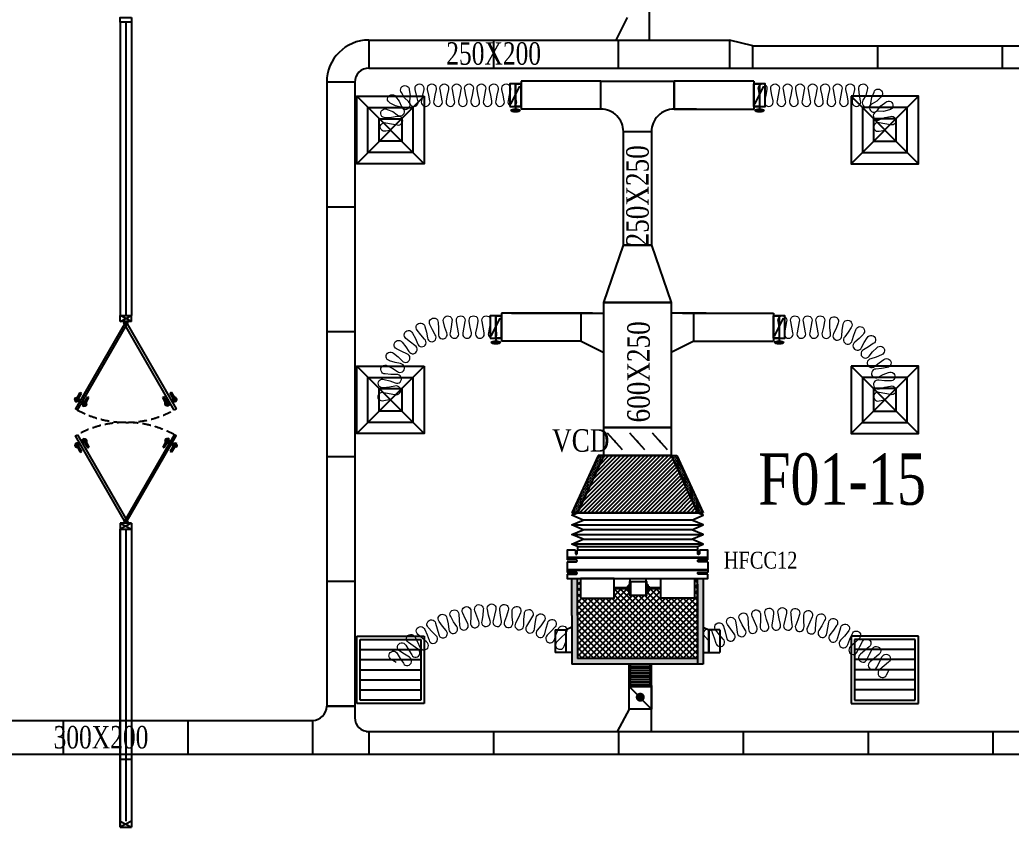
# Model space of a CAD drawing. Header units: metres. Extents: x 352651 to 1421851, y -87441 to -24441.
# Drawn here: x 381839 to 390656, y -48460 to -41280 of the extents above; entities that cross this region are included whole.
import ezdxf
from ezdxf.enums import TextEntityAlignment as Align

# ---------------------------------------------------------------- set-up
doc = ezdxf.new("R2010")
doc.units = ezdxf.units.M
doc.header["$LTSCALE"] = 300
doc.header["$MEASUREMENT"] = 0
doc.linetypes.add('DASHED2', pattern=[0.375, 0.25, -0.125])
for name, color, linetype in [('bat noi mem', 4, 'CONTINUOUS'), ('CUA', 8, 'CONTINUOUS'), ('CUAGIO', 2, 'CONTINUOUS'), ('KHUAT', 8, 'DASHED2'), ('KICH-THUOC', 9, 'CONTINUOUS'), ('KT', 1, 'CONTINUOUS'), ('thiet bi', 11, 'CONTINUOUS')]:
    doc.layers.add(name, color=color, linetype=linetype)
doc.layers.add('noi mem', color=5, linetype='BATTING', lineweight=0)
doc.styles.add('PHU', font='vntimeh.shx', dxfattribs={"width": 0.8})
doc.styles.add('ROMANS', font='romans.shx', dxfattribs={"width": 0.75, "bigfont": 'romancvn.shx'})
doc.linetypes.add('BATTING', pattern='A,0.0001,-0.1,[134,ltypeshp.shx,S=0.1,R=0,X=-0.1,Y=0],-0.2,[134,ltypeshp.shx,S=0.1,R=180,X=0.1,Y=0],-0.1', length=0.4001)
pattern_1 = [(0, (-73853.95, -330938.896), (6.25, 12.5), [0, -12.5])]

# ---------------------------------------------------------------- blocks, each defined once
blk = doc.blocks.new('SAD')
at = {"layer": 'CUAGIO', "color": 8}
for p, q in [((-300, -300), (300, 300)), ((300, -300), (-300, 300))]:
    blk.add_line(p, q, dxfattribs=at)
at = {"layer": 'CUAGIO'}
blk.add_lwpolyline([(300, -300), (300, 300), (-300, 300), (-300, -300)], close=True, dxfattribs=at)
at = {"layer": 'CUAGIO', "color": 8}
for points in [[(200, -200), (200, 200), (-200, 200), (-200, -200)], [(100, -100), (100, 100), (-100, 100), (-100, -100)]]:
    blk.add_lwpolyline(points, close=True, dxfattribs=at)
blk = doc.blocks.new('SAG')
at = {"layer": 'CUAGIO'}
for p, q in [((-300, 300), (-300, -300)), ((300, 300), (-300, 300)), ((300, -300), (300, 300)), ((-300, -300), (300, -300))]:
    blk.add_line(p, q, dxfattribs=at)
at = {"layer": 'CUAGIO', "color": 8}
for p, q in [((-270, 270), (-270, -270)), ((270, 270), (-270, 270)), ((-180, -270), (-180, 270)), ((-90, -270), (-90, 270)), ((0, -270), (0, 270)), ((90, -270), (90, 270)), ((180, -270), (180, 270)), ((270, -270), (270, 270)), ((-270, -270), (270, -270))]:
    blk.add_line(p, q, dxfattribs=at)
blk = doc.blocks.new('bac noi mem')
at = {"layer": 'bat noi mem'}
for p, q in [((493886.7, -64673), (493866.7, -64693)), ((494066.7, -64693), (493866.7, -64693)), ((493866.7, -64693), (493886.7, -64713)), ((493886.7, -64713), (493866.7, -64733)), ((494046.7, -64673), (493886.7, -64673)), ((494046.7, -64713), (493886.7, -64713)), ((494046.7, -64673), (494066.7, -64693)), ((494066.7, -64693), (494046.7, -64713)), ((494046.7, -64713), (494066.7, -64733)), ((494066.7, -64733), (493866.7, -64733)), ((493866.7, -64733), (493886.7, -64753)), ((493886.7, -64753), (493866.7, -64773)), ((494066.7, -64773), (493866.7, -64773)), ((493866.7, -64773), (493886.7, -64793)), ((493886.7, -64793), (493866.7, -64813)), ((494046.7, -64753), (493886.7, -64753)), ((494046.7, -64793), (493886.7, -64793)), ((494066.7, -64733), (494046.7, -64753)), ((494046.7, -64753), (494066.7, -64773)), ((494066.7, -64773), (494046.7, -64793)), ((494046.7, -64793), (494066.7, -64813)), ((494066.7, -64813), (493866.7, -64813)), ((493866.7, -64813), (493886.7, -64833)), ((493886.7, -64833), (493866.7, -64853)), ((494066.7, -64853), (493866.7, -64853)), ((493866.7, -64853), (493886.7, -64873)), ((494046.7, -64833), (493886.7, -64833)), ((494046.7, -64873), (493886.7, -64873)), ((494066.7, -64813), (494046.7, -64833)), ((494046.7, -64833), (494066.7, -64853)), ((494066.7, -64853), (494046.7, -64873))]:
    blk.add_line(p, q, dxfattribs=at)
blk = doc.blocks.new('1-van gio D200')
at = {"layer": 'CUAGIO'}
h = blk.add_hatch(dxfattribs=at)
h.set_pattern_fill('ANSI31', color=256, scale=100, style=0)
edge = h.paths.add_edge_path()
edge.add_ellipse((486127, -58494), major_axis=(-38.1, 0), ratio=0.310482, start_angle=0, end_angle=360, ccw=False)
for p, q in [((486167, -58437.3), (486087.1, -58277.5)), ((486127, -58257.4), (486127, -58494))]:
    blk.add_line(p, q, dxfattribs=at)
at = {"layer": 'CUAGIO', "const_width": 3}
for points in [[(486127, -58457.4), (486177, -58457.4), (486177, -58257.4), (486077, -58257.4), (486077, -58457.4), (486127, -58457.4)], [(486167, -58437.3), (486087.1, -58277.5)], [(486127, -58257.4), (486127, -58494)]]:
    blk.add_lwpolyline(points, dxfattribs=at)
at = {"layer": 'CUAGIO'}
blk.add_lwpolyline([(486177, -58457.4), (486077, -58457.4), (486077, -58257.4), (486177, -58257.4)], close=True, dxfattribs=at)
at = {"layer": 'CUAGIO', "const_width": 5.35}
blk.add_lwpolyline([(486130.7, -58357.4, -1), (486123.3, -58357.4, -1)], format="xyb", close=True, dxfattribs=at)
at = {"layer": 'CUAGIO', "extrusion": (0, 0, -1)}
blk.add_ellipse((486127, -58494), major_axis=(-38.1, 0), ratio=0.310482, start_param=-1.570796, end_param=4.712389, dxfattribs=at)

msp = doc.modelspace()

# ---------------------------------------------------------------- hatches: boundary and pattern name
at = {"layer": 'CUAGIO'}
h = msp.add_hatch(dxfattribs=at)
h.set_pattern_fill('DOTS', color=256, scale=200, style=0)
h.set_pattern_definition(pattern_1)
h.paths.add_polyline_path([(386799, -45663.8), (386749, -45663.8), (386982.5, -45153.8), (387032.5, -45153.8)])
h = msp.add_hatch(dxfattribs=at)
h.set_pattern_fill('DOTS', color=256, scale=200, style=0)
h.set_pattern_definition(pattern_1)
h.paths.add_polyline_path([(387632.5, -45153.8), (387682.5, -45153.8), (387916, -45663.8), (387866, -45663.8)])
h = msp.add_hatch(dxfattribs=at)
h.set_pattern_fill('DOTS', color=2, scale=200, style=0)
h.set_pattern_definition([(0, (-163761.257, 10476.214), (6.25, 12.5), [0, -12.5])])
h.paths.add_polyline_path([(387916, -46249.3), (387866, -46249.3), (387866, -46959.3), (386799, -46959.3), (386799, -46576.6), (386799, -46249.3), (386749, -46249.3), (386749, -46591.6), (386749, -47009.3), (387916, -47009.3)])
at = {"layer": 'CUAGIO', "ltscale": 1.5}
h = msp.add_hatch(dxfattribs=at)
h.set_pattern_fill('ANSI37', color=9, scale=300, style=0)
h.set_pattern_definition([(45, (9800, -100.196), (-26.5165043, 26.5165043), []), (135, (9800, -100.196), (-26.5165043, -26.5165043), [])])
h.paths.add_polyline_path([(387271.6, -46399.8, -1), (387265.1, -46397.7), (387265.1, -46372.7), (387255.3, -46372.7), (387255.3, -46357), (387244.7, -46357), (387244.7, -46341.3), (387125.1, -46341.3), (387125.1, -46424.3), (386825.1, -46424.3), (386825.1, -46249.3), (386799, -46249.3), (386799, -46591.6), (386799, -46959.3), (387866, -46959.3), (387866, -46249.3), (387840, -46249.3), (387840, -46424.3), (387540, -46424.3), (387540, -46341.3), (387434.7, -46341.3), (387434.7, -46357), (387424.2, -46357), (387424.2, -46372.7), (387414.3, -46372.7), (387414.3, -46397.7, -0.999999), (387407.8, -46399.8)])
at = {"layer": 'KICH-THUOC'}
h = msp.add_hatch(dxfattribs=at)
h.set_pattern_fill('ANSI31', color=2, scale=200, style=0)
h.set_pattern_definition([(45, (-203104.336, -284.07), (-17.6776695, 17.6776695), [])])
h.paths.add_polyline_path([(387632.5, -45153.8), (387032.5, -45153.8), (386799, -45663.8), (387866, -45663.8)])

# ---------------------------------------------------------------- linework, layer by layer
at = {"layer": 'bat noi mem'}
for p, q in [((386799, -45663.8), (387866, -45663.8)), ((387866, -45663.8), (386799, -45663.8)), ((387816, -45728), (386849, -45728)), ((386749, -45770.9), (387916, -45770.9)), ((387816, -45813.8), (386849, -45813.8)), ((386749, -45856.6), (387916, -45856.6)), ((386849, -45899.5), (387816, -45899.5)), ((387916, -45942.3), (386749, -45942.3))]:
    msp.add_line(p, q, dxfattribs=at)
for points in [[(386799, -45963.8), (386749, -45942.3), (386849, -45899.5), (386749, -45856.6), (386849, -45813.8), (386749, -45770.9), (386849, -45728), (386749, -45685.2), (386799, -45663.8)], [(387866, -45963.8), (387916, -45942.3), (387816, -45899.5), (387916, -45856.6), (387816, -45813.8), (387916, -45770.9), (387816, -45728), (387916, -45685.2), (387866, -45663.8)]]:
    msp.add_lwpolyline(points, dxfattribs=at)
at = {"layer": 'CUA', "linetype": 'Continuous'}
for p, q in [((382732.5, -41299.6), (382732.5, -43909.6)), ((382782.5, -41299.6), (382782.5, -43909.6)), ((382832.5, -41299.6), (382832.5, -43909.6)), ((382732.5, -48459.6), (382732.5, -45809.6)), ((382732.5, -45809.6), (382732.5, -48459.6)), ((382782.5, -45809.6), (382782.3, -48406.8)), ((382832.5, -45809.6), (382832.5, -48459.6))]:
    msp.add_line(p, q, dxfattribs=at)
at = {"layer": 'CUA'}
for p, q in [((382732.5, -43909.6), (382832.1, -43909.6)), ((382832.1, -43962.3), (382732.5, -43909.6)), ((382732.5, -43962.3), (382832.1, -43909.6)), ((382732.5, -43962.3), (382732.5, -43909.6)), ((382832.1, -43962.3), (382732.5, -43962.3)), ((382832.1, -43962.3), (382832.1, -43909.6)), ((382350.9, -44638.5), (382376.9, -44593.5)), ((382361.7, -44644.7), (382387.7, -44599.7)), ((382376.9, -44593.5), (382387.7, -44599.7)), ((383187.7, -44593.5), (383176.9, -44599.7)), ((383202.9, -44644.7), (383176.9, -44599.7)), ((383213.7, -44638.5), (383187.7, -44593.5)), ((382370.3, -44669.5), (382325.3, -44643.5)), ((382333.9, -44680.4), (382362.9, -44630.2)), ((382391.8, -44681.9), (382436.8, -44707.9)), ((382400.6, -44718.8), (382429.5, -44668.7)), ((382417.5, -44677), (382443.5, -44631.9)), ((382428.3, -44683.2), (382454.3, -44638.2)), ((382454.3, -44638.2), (382443.5, -44631.9)), ((383110.3, -44638.2), (383121.1, -44631.9)), ((383136.3, -44683.2), (383110.3, -44638.2)), ((383147.1, -44677), (383121.1, -44631.9)), ((383172.8, -44681.9), (383127.8, -44707.9)), ((383164, -44718.8), (383135.1, -44668.7)), ((383194.3, -44669.5), (383239.3, -44643.5)), ((383230.7, -44680.4), (383201.7, -44630.2)), ((382370.3, -45049.7), (382325.3, -45075.6)), ((382333.9, -45038.8), (382362.9, -45088.9)), ((382391.8, -45037.2), (382436.8, -45011.3)), ((382400.6, -45000.3), (382429.5, -45050.5)), ((382417.5, -45042.2), (382443.5, -45087.2)), ((382428.3, -45035.9), (382454.3, -45081)), ((383136.3, -45035.9), (383110.3, -45081)), ((383147.1, -45042.2), (383121.1, -45087.2)), ((383172.8, -45037.2), (383127.8, -45011.3)), ((383164, -45000.3), (383135.1, -45050.5)), ((383194.3, -45049.7), (383239.3, -45075.6)), ((383230.7, -45038.8), (383201.7, -45088.9)), ((382350.9, -45080.6), (382376.9, -45125.7)), ((382361.7, -45074.4), (382387.7, -45119.4)), ((382376.9, -45125.7), (382387.7, -45119.4)), ((382454.3, -45081), (382443.5, -45087.2)), ((383110.3, -45081), (383121.1, -45087.2)), ((383202.9, -45074.4), (383176.9, -45119.4)), ((383187.7, -45125.7), (383176.9, -45119.4)), ((383213.7, -45080.6), (383187.7, -45125.7)), ((382832.1, -45756.8), (382732.5, -45756.8)), ((382832.1, -45756.8), (382732.5, -45809.6)), ((382732.5, -45756.8), (382832.1, -45809.6)), ((382732.5, -45756.8), (382732.5, -45809.6)), ((382832.1, -45756.8), (382832.1, -45809.6)), ((382732.5, -45809.6), (382832.1, -45809.6)), ((382832.1, -47856.8), (382732.5, -47856.8)), ((382832.1, -48406.8), (382732.5, -48459.6)), ((382732.5, -48406.8), (382832.1, -48459.6)), ((382732.5, -48406.8), (382732.5, -48459.6)), ((382732.5, -48459.6), (382832.1, -48459.6)), ((382832.1, -48406.8), (382832.1, -48459.6))]:
    msp.add_line(p, q, dxfattribs=at)
at = {"layer": 'CUA', "linetype": 'Continuous'}
msp.add_lwpolyline([(382832.5, -41259.6), (382832.5, -41299.6), (382732.5, -41299.6), (382732.5, -41259.6)], close=True, dxfattribs=at)
at = {"layer": 'CUA'}
for points in [[(382352, -44749.9), (382800.6, -43972.9), (382782.3, -43962.3), (382333.7, -44739.4)], [(383212.6, -44749.9), (382764, -43972.9), (382782.3, -43962.3), (383230.9, -44739.4)], [(382352, -44969.2), (382800.6, -45746.2), (382782.3, -45756.8), (382333.7, -44979.8)], [(383212.6, -44969.2), (382764, -45746.2), (382782.3, -45756.8), (383230.9, -44979.8)]]:
    msp.add_lwpolyline(points, close=True, dxfattribs=at)
for centre, major_axis in [((382347.7, -44656.5), (4.7, -17.6)), ((383150.2, -44694.9), (17.6, -4.7)), ((382414.4, -45024.2), (-17.6, 4.7)), ((383216.9, -45062.7), (-4.7, 17.6))]:
    msp.add_ellipse(centre, major_axis=major_axis, ratio=1, dxfattribs=at)
at = {"layer": 'CUA', "extrusion": (0, 0, -1)}
for centre, major_axis in [((382414.4, -44694.9), (-17.6, -4.7)), ((383216.9, -44656.5), (-4.7, -17.6)), ((382347.7, -45062.7), (4.7, 17.6)), ((383150.2, -45024.2), (17.6, 4.7))]:
    msp.add_ellipse(centre, major_axis=major_axis, ratio=1, dxfattribs=at)
at = {"layer": 'CUAGIO'}
for p, q in [((387439.7, -41459.6), (387439.7, -40259.6)), ((387239.7, -41259.6), (387139.7, -41459.6)), ((384943.4, -41459.6), (388150, -41459.6)), ((388360, -41509.6), (395020, -41509.6)), ((388150, -41709.6), (395020, -41709.6)), ((386297.5, -41824), (386297.5, -42074)), ((387007.5, -42074), (387007.5, -41824)), ((387657.5, -41824), (387657.5, -42074)), ((387657.5, -42074), (387657.5, -41824)), ((388367.5, -41824), (388367.5, -42074)), ((387657.5, -42074), (388367.5, -42074)), ((387207.5, -42274), (387457.5, -42274)), ((386932.5, -43887.1), (386122.5, -43887.1)), ((386122.5, -43887.1), (386122.5, -44137.1)), ((386212.5, -43887.1), (387032.5, -43887.1)), ((386832.5, -44137.1), (386832.5, -43887.1)), ((387942.5, -43887.1), (387632.5, -43887.1)), ((387732.5, -43887.1), (388542.5, -43887.1)), ((387832.5, -44137.1), (387832.5, -43887.1)), ((388542.5, -43887.1), (388542.5, -44137.1)), ((386832.5, -44137.1), (386122.5, -44137.1)), ((386832.5, -44137.1), (387032.5, -44237.1)), ((387832.5, -44137.1), (387632.5, -44237.1)), ((387832.5, -44137.1), (388542.5, -44137.1)), ((387632.5, -44903.8), (387032.5, -44903.8)), ((387199.5, -45103.1), (387065.6, -44954.5)), ((387399.5, -45103.1), (387265.6, -44954.5)), ((387599.5, -45103.1), (387465.6, -44954.5)), ((386982.5, -45153.8), (386749, -45663.8)), ((387032.5, -45153.8), (386799, -45663.8)), ((387032.5, -45153.8), (386982.5, -45153.8)), ((386982.5, -45153.8), (387682.5, -45153.8)), ((387032.5, -45153.8), (386982.5, -45153.8)), ((387632.5, -45153.8), (387866, -45663.8)), ((387632.5, -45153.8), (387682.5, -45153.8)), ((387632.5, -45153.8), (387682.5, -45153.8)), ((387682.5, -45153.8), (387916, -45663.8)), ((387916, -45663.8), (386749, -45663.8)), ((386749, -45663.8), (387916, -45663.8)), ((386799, -45663.8), (387866, -45663.8)), ((387866, -45663.8), (386799, -45663.8)), ((386749, -46576.6), (386749, -46249.3)), ((386799, -46576.6), (386799, -46249.3)), ((387866, -46576.6), (387866, -46249.3)), ((386749, -46576.6), (386749, -47009.3)), ((386799, -46576.6), (386799, -46959.3)), ((387866, -46576.6), (387866, -46957.5)), ((386599.3, -46705.3), (386599.3, -46905.3)), ((386699, -46905.3), (386699, -46705.3)), ((386699, -46905.3), (386699, -46705.3)), ((386699, -46905.3), (386699, -46705.3)), ((387966, -46705.3), (387966, -46905.3)), ((387966, -46905.3), (387966, -46705.3)), ((387966, -46905.3), (387966, -46705.3)), ((388065.7, -46705.3), (388065.7, -46905.3)), ((386699, -46905.3), (386599.3, -46905.3)), ((387966, -46905.3), (388065.7, -46905.3)), ((387257.3, -47409.3), (387257.3, -47198.3)), ((387257.3, -47209.3), (387457.3, -47409.3)), ((387457.3, -47198.3), (387457.3, -47409.3)), ((387457.3, -47609.6), (387457.3, -47198.3)), ((387457.3, -47409.3), (387257.3, -47409.3)), ((370183.5, -47509.6), (384443.4, -47509.6)), ((384920, -47609.6), (394932.5, -47609.6)), ((384943.4, -47609.6), (384943.4, -47809.6)), ((386053.4, -47609.6), (386053.4, -47809.6)), ((387163.4, -47609.6), (387163.4, -47809.6)), ((388273.4, -47609.6), (388273.4, -47809.6)), ((389383.4, -47609.6), (389383.4, -47809.6)), ((390493.4, -47609.6), (390493.4, -47809.6)), ((370333.5, -47809.6), (394933.4, -47809.6)), ((388072.5, -47809.6), (394752.5, -47809.6))]:
    msp.add_line(p, q, dxfattribs=at)
at = {"layer": 'CUAGIO', "color": 2}
for p, q in [((384943.4, -41459.6), (384943.4, -41709.6)), ((384943.4, -41459.6), (384943.4, -41709.6)), ((386053.4, -41459.6), (386053.4, -41709.6)), ((388150, -41459.6), (388150, -41709.6)), ((388150, -41459.6), (388150, -41709.6)), ((384568.4, -41834.6), (384568.4, -47384.6)), ((384818.4, -41834.6), (384568.4, -41834.6)), ((384818.4, -41834.6), (384818.4, -47484.6)), ((384818.4, -42944.6), (384568.4, -42944.6)), ((384818.4, -44054.6), (384568.4, -44054.6)), ((384818.4, -45164.6), (384568.4, -45164.6)), ((384818.4, -46274.6), (384568.4, -46274.6)), ((387916, -46249.3), (387916, -47009.3)), ((387866, -46299.3), (387866, -47009.3)), ((387866, -46959.3), (386799, -46959.3)), ((387916, -47009.3), (386749, -47009.3)), ((387257.3, -47175.1), (387257.3, -47009.3)), ((387257.3, -47209.3), (387257.3, -47009.3)), ((387457.3, -47175.1), (387457.3, -47009.3)), ((387457.3, -47225.1), (387457.3, -47015.1)), ((387257.3, -47209.3), (387457.3, -47209.3)), ((384568.4, -47384.6), (384818.4, -47384.6)), ((384818.4, -47384.6), (384568.4, -47384.6)), ((387257.3, -47409.3), (387152.5, -47609.6)), ((382223.4, -47509.6), (382223.4, -47809.6)), ((383333.4, -47509.6), (383333.4, -47809.6)), ((384443.4, -47509.6), (384443.4, -47809.6))]:
    msp.add_line(p, q, dxfattribs=at)
at = {"layer": 'CUAGIO', "ltscale": 1.5}
msp.add_line((387007.5, -41824), (387657.5, -41824), dxfattribs=at)
at = {"layer": 'CUAGIO'}
for points in [[(386247.5, -41849), (386297.5, -41849), (386297.5, -42049), (386247.5, -42049)], [(388367.5, -41849), (388417.5, -41849), (388417.5, -42049), (388367.5, -42049)], [(387632.5, -43793.8), (387032.5, -43793.8), (387207.5, -43283.8), (387457.5, -43283.8)], [(387632.5, -44903.8), (387032.5, -44903.8), (387032.5, -43793.8), (387632.5, -43793.8)], [(386072.5, -43912.1), (386122.5, -43912.1), (386122.5, -44112.1), (386072.5, -44112.1)], [(388542.5, -43912.1), (388592.5, -43912.1), (388592.5, -44112.1), (388542.5, -44112.1)], [(387032.5, -44903.8), (387632.5, -44903.8), (387632.5, -45153.8), (387032.5, -45153.8)]]:
    msp.add_lwpolyline(points, close=True, dxfattribs=at)
for points in [[(387007.5, -41824), (386297.5, -41824)], [(388367.5, -41824), (387657.5, -41824)], [(386599.3, -46705.3), (386699, -46705.3)], [(386749, -46680.1), (386699, -46705.3)], [(387916, -46680.1), (387966, -46705.3)], [(388065.7, -46705.3), (387966, -46705.3)], [(386749, -46905.3), (386699, -46905.3)], [(387916, -46905.3), (387966, -46905.3)]]:
    msp.add_lwpolyline(points, dxfattribs=at)
msp.add_lwpolyline([(387857.5, -42074), (387657.5, -42074, 0.414214), (387457.5, -42274), (387457.5, -43283.8), (387207.5, -43283.8), (387207.5, -42274, 0.414214), (387007.5, -42074), (386297.5, -42074)], format="xyb", dxfattribs=at)
for points, const_width in [([(387127.5, -45028.8, 1), (387137.5, -45028.8, 1)], 10), ([(387327.5, -45028.8, 1), (387337.5, -45028.8, 1)], 10), ([(387527.5, -45028.8, 1), (387537.5, -45028.8, 1)], 10), ([(387337.3, -47303.8, 1), (387377.3, -47303.8, 1)], 40)]:
    msp.add_lwpolyline(points, format="xyb", close=True, dxfattribs=dict(at, const_width=const_width))
at = {"layer": 'CUAGIO', "color": 2}
for centre, radius, start, end in [((384943.4, -41834.6), 375, 90, 180), ((384943.4, -41834.6), 125, 90, 180), ((384443.4, -47384.6), 125, 270, 360), ((384943.4, -47484.6), 125, 180, 270)]:
    msp.add_arc(centre, radius, start, end, dxfattribs=at)
at = {"layer": 'KHUAT'}
for centre, start, end in [((382782.3, -43960.3), 241.40997, 298.59003), ((382782.3, -45758.8), 61.40997, 118.59003)]:
    msp.add_arc(centre, 899.3, start, end, dxfattribs=at)
at = {"layer": 'KICH-THUOC', "color": 2}
for p, q in [((387163.4, -41709.6), (387163.4, -41459.6)), ((388150, -41459.6), (388150, -41709.6)), ((388360, -41509.6), (388150, -41459.6)), ((388360, -41709.6), (388360, -41509.6)), ((388360, -41709.6), (388360, -41509.6)), ((389470, -41709.6), (389470, -41509.6)), ((390580, -41709.6), (390580, -41509.6)), ((384943.4, -41709.6), (388150, -41709.6))]:
    msp.add_line(p, q, dxfattribs=at)
at = {"layer": 'noi mem', "linetype": 'ByBlock', "ltscale": 1.5}
for points in [[(385145.6, -42259.6), (385095.6, -42269.5, -1.333333), (385095.6, -42194.5), (385145.6, -42204.5), (385195.4, -42214.7, 1.333333), (385195.7, -42139.7), (385145.8, -42149.4), (385093.1, -42150, -1.333333), (385106.4, -42076.2), (385155.6, -42095.3), (385194.9, -42125, 1.333333), (385226.9, -42057.1), (385179.1, -42045.7), (385133, -42019.9, -1.333333), (385181.5, -41962.6), (385214.5, -42003.7), (385233.8, -42049, 1.333333), (385295.4, -42006.3), (385259.7, -41972.4), (385232.7, -41927.1, -1.333333), (385303.3, -41901.7), (385311.4, -41953.8), (385305.6, -42002.8, 1.333333), (385380.3, -41996.2), (385366.1, -41949), (385356.1, -41899, -1.333333), (385431.1, -41899), (385421.2, -41949), (385411.2, -41999, 1.333333), (385486.2, -41999), (385476.3, -41949), (385466.3, -41899, -1.333333), (385541.3, -41899), (385531.4, -41949), (385521.4, -41999, 1.333333), (385596.4, -41999), (385586.5, -41949), (385576.5, -41899, -1.333333), (385651.5, -41899), (385641.5, -41949), (385631.6, -41999, 1.333333), (385706.6, -41999), (385696.6, -41949), (385686.7, -41899, -1.333333), (385761.7, -41899), (385751.7, -41949), (385741.8, -41999, 1.333333), (385816.8, -41999), (385806.8, -41949), (385796.9, -41899, -1.333333), (385871.9, -41899), (385861.9, -41949), (385851.9, -41999, 1.333333), (385926.9, -41999), (385917, -41949), (385907, -41899, -1.333333), (385982, -41899), (385972.1, -41949), (385962.1, -41999, 1.333333), (386037.1, -41999), (386027.2, -41949), (386017.2, -41899, -1.333333), (386092.2, -41899), (386082.2, -41949), (386072.3, -41999, 1.333333), (386147.3, -41999), (386137.3, -41949), (386127.4, -41899, -1.333333), (386202.4, -41899), (386192.4, -41949), (386182.5, -41999, 1.333333), (386257.5, -41999), (386247.5, -41949)], [(388417.5, -41949), (388407.8, -41899, -1.333333), (388482.8, -41899), (388473.1, -41949), (388463.5, -41999, 1.333333), (388538.5, -41999), (388528.8, -41949), (388519.1, -41899, -1.333333), (388594.1, -41899), (388584.4, -41949), (388574.7, -41999, 1.333333), (388649.7, -41999), (388640, -41949), (388630.4, -41899, -1.333333), (388705.4, -41899), (388695.7, -41949), (388686, -41999, 1.333333), (388761, -41999), (388751.3, -41949), (388741.6, -41899, -1.333333), (388816.6, -41899), (388806.9, -41949), (388797.3, -41999, 1.333333), (388872.3, -41999), (388862.6, -41949), (388852.9, -41899, -1.333333), (388927.9, -41899), (388918.2, -41949), (388908.5, -41999, 1.333333), (388983.5, -41999), (388973.8, -41949), (388964.2, -41899, -1.333333), (389039.2, -41899), (389029.5, -41949), (389019.8, -41999, 1.333333), (389094.8, -41999), (389085.1, -41949), (389075.4, -41899, -1.333333), (389150.4, -41899), (389140.7, -41949), (389131.1, -41999, 1.333333), (389206.1, -41999), (389196.4, -41949), (389186.7, -41899, -1.333333), (389261.7, -41899), (389252, -41949), (389242.3, -41999, 1.333333), (389317.3, -41999), (389307.6, -41949), (389301.7, -41896.8, -1.333333), (389376.5, -41902.3), (389363, -41953), (389338.2, -41995.5, 1.333333), (389409.2, -42019.7), (389415.5, -41970.9), (389436.4, -41922.5, -1.333333), (389498.6, -41964.4), (389461.5, -42001.9), (389418.7, -42026.1, 1.333333), (389467.9, -42082.8), (389497.9, -42043.8), (389540.3, -42012.5, -1.333333), (389572.9, -42080), (389522, -42093.8), (389472.8, -42093.1, 1.333333), (389486.7, -42166.8), (389532.2, -42148.3), (389582.3, -42138.3, -1.333333), (389582.7, -42213.3), (389532.5, -42203.9), (389482.5, -42194.2, 1.333333), (389482.5, -42269.2), (389532.5, -42259.6)], [(385125.6, -44659.6), (385075.6, -44668.7, -1.333333), (385075.6, -44593.7), (385125.6, -44602.9), (385175.5, -44612.2, 1.333333), (385175.7, -44537.2), (385125.7, -44546.3), (385074.5, -44551.6, -1.333333), (385080.2, -44476.8), (385130, -44489.8), (385176.9, -44507.7, 1.333333), (385190.3, -44433.9), (385140.1, -44434.1), (385088.9, -44428.8, -1.333333), (385109.8, -44356.8), (385156, -44379.7), (385198.1, -44406.8, 1.333333), (385226.4, -44337.4), (385177.3, -44327.3), (385128.2, -44311.5, -1.333333), (385163.5, -44245.4), (385203.9, -44277.3), (385239.6, -44312.5, 1.333333), (385281.6, -44250.3), (385235.6, -44230.4), (385190.8, -44204.9, -1.333333), (385238.9, -44147.4), (385271.9, -44187), (385299.6, -44228.7, 1.333333), (385353.4, -44176.5), (385312.5, -44147.5), (385273.9, -44113.4, -1.333333), (385332.8, -44067), (385357, -44112.5), (385375.6, -44159.1, 1.333333), (385439, -44119), (385404.9, -44082.3), (385374.1, -44040.9, -1.333333), (385441.3, -44007.6), (385455.6, -44057.1), (385464.2, -44106.5, 1.333333), (385534.5, -44080.3), (385508.7, -44037.3), (385487, -43990.5, -1.333333), (385559.7, -43971.7), (385563.5, -44023.1), (385561.7, -44073.2, 1.333333), (385635.9, -44062), (385619.5, -44014.7), (385607.9, -43964.4, -1.333333), (385682.8, -43961), (385676, -44012.1), (385666.8, -44062.1, 1.333333), (385741.8, -44062.1), (385732.7, -44012.1), (385723.5, -43962.1, -1.333333), (385798.5, -43962.1), (385789.3, -44012.1), (385780.1, -44062.1, 1.333333), (385855.1, -44062.1), (385845.9, -44012.1), (385836.8, -43962.1, -1.333333), (385911.8, -43962.1), (385902.6, -44012.1), (385893.4, -44062.1, 1.333333), (385968.4, -44062.1), (385959.2, -44012.1), (385950.1, -43962.1, -1.333333), (386025.1, -43962.1), (386015.9, -44012.1), (386006.7, -44062.1, 1.333333), (386081.7, -44062.1), (386072.5, -44012.1)], [(388592.5, -44012.1), (388583.2, -43962.1, -1.333333), (388658.2, -43962.1), (388648.9, -44012.1), (388639.5, -44062.1, 1.333333), (388714.5, -44062.1), (388705.2, -44012.1), (388695.9, -43962.1, -1.333333), (388770.9, -43962.1), (388761.6, -44012.1), (388752.3, -44062.1, 1.333333), (388827.3, -44062.1), (388817.9, -44012.1), (388808.6, -43962.1, -1.333333), (388883.6, -43962.1), (388874.3, -44012.1), (388865, -44062.1, 1.333333), (388940, -44062.1), (388930.6, -44012.1), (388921.3, -43962.1, -1.333333), (388996.3, -43962.1), (388987, -44012.1), (388975, -44060.7, 1.333333), (389049.9, -44064.9), (389043.2, -44015.2), (389042, -43963.6, -1.333333), (389116.1, -43975.4), (389098.9, -44024), (389077.1, -44069.2, 1.333333), (389149.6, -44088.6), (389153.3, -44038.6), (389162.6, -43987.8, -1.333333), (389232.7, -44014.5), (389205.9, -44058.6), (389175.4, -44098.4, 1.333333), (389242.4, -44132.2), (389256.2, -44084), (389275.7, -44036.2, -1.333333), (389338.9, -44076.7), (389303.7, -44114.3), (389265.7, -44147.1, 1.333333), (389324.3, -44193.8), (389347.7, -44149.4), (389376.6, -44106.7, -1.333333), (389430.1, -44159.2), (389387.9, -44188.9), (389344.1, -44213.2, 1.333333), (389391.9, -44270.9), (389423.9, -44232.2), (389460.9, -44196.3, -1.333333), (389502.6, -44258.6), (389455.2, -44279.1), (389407.3, -44293.9, 1.333333), (389442.3, -44360.2), (389481.5, -44328.9), (389525.1, -44301.2, -1.333333), (389553.2, -44370.8), (389502.6, -44381.1), (389452.7, -44385.8, 1.333333), (389473.4, -44457.9), (389518.2, -44435.2), (389566.5, -44417.1, -1.333333), (389579.7, -44490.9), (389528.2, -44490.7), (389478.3, -44485.1, 1.333333), (389483.9, -44559.8), (389532.4, -44546.9), (389582.4, -44537.4, -1.333333), (389582.6, -44612.4), (389532.5, -44603.2), (389482.5, -44593.9, 1.333333), (389482.5, -44668.9), (389532.5, -44659.6)]]:
    msp.add_lwpolyline(points, format="xyb", dxfattribs=at)
at = {"layer": 'noi mem', "ltscale": 1.5}
for points in [[(385185.4, -46995.7), (385142.4, -46967.9, -1.333333), (385195.8, -46915.2), (385223, -46958.5), (385250.3, -47001.8, 1.333333), (385303.7, -46949.1), (385260.7, -46921.3), (385217.7, -46893.5, -1.333333), (385271.1, -46840.8), (385298.4, -46884.1), (385324.8, -46927.6, 1.333333), (385378.9, -46875.7), (385336.5, -46847.5), (385295.2, -46816.7, -1.333333), (385351.8, -46767.5), (385376.5, -46812.7), (385398.4, -46858.6, 1.333333), (385457.5, -46812.3), (385418.1, -46780.1), (385380.1, -46745.3, -1.333333), (385441.4, -46702.1), (385461.4, -46749.6), (385478.6, -46797.5, 1.333333), (385542, -46757.4), (385506.1, -46721.3), (385471.8, -46682.9, -1.333333), (385537.2, -46646.1), (385552.3, -46695.4), (385564.5, -46744.7, 1.333333), (385631.7, -46711.3), (385599.6, -46671.8), (385569.4, -46630, -1.333333), (385638.2, -46600.1), (385648.2, -46650.6), (385655.3, -46701, 1.333333), (385725.5, -46674.6), (385697.7, -46632), (385671.9, -46587.4, -1.333333), (385743.3, -46564.6), (385748.1, -46615.9), (385750.1, -46666.7, 1.333333), (385822.6, -46647.5), (385799.3, -46602.3), (385778.1, -46555.4, -1.333333), (385851.5, -46539.9), (385851.1, -46591.4), (385847.9, -46642.2, 1.333333), (385922, -46630.5), (385903.3, -46583.1), (385887, -46534.3, -1.333333), (385961.6, -46526.3), (385956, -46577.5), (385947.7, -46627.7, 1.333333), (386022.6, -46623.6), (386008.8, -46574.6), (385997.5, -46524.3, -1.333333), (386072.5, -46524), (386061.7, -46574.4), (386048.4, -46623.5, 1.333333), (386123.3, -46626.9), (386114.6, -46576.8), (386108.5, -46525.6, -1.333333), (386183.1, -46532.9), (386167.3, -46581.9), (386149.1, -46629.4, 1.333333), (386223.2, -46640.5), (386219.6, -46589.7), (386218.7, -46538.2, -1.333333), (386292.3, -46553), (386271.5, -46600.1), (386248.6, -46645.6, 1.333333), (386321.3, -46664.1), (386322.8, -46613.2), (386327.1, -46561.9, -1.333333), (386398.8, -46584), (386373.4, -46628.9), (386345.9, -46671.7, 1.333333), (386416.4, -46697.5), (386423.1, -46647), (386432.6, -46596.4, -1.333333), (386501.6, -46625.7), (386471.8, -46667.7), (386440.1, -46707.6, 1.333333), (386507.6, -46740.4), (386519.4, -46690.9), (386534, -46641.5, -1.333333), (386599.7, -46677.6), (386565.7, -46716.4), (386530.2, -46752.8, 1.333333), (386594, -46792.3), (386610.8, -46744.3), (386629.2, -46696.5, -1.333333), (386691.7, -46737.9), (386654.9, -46773.5), (386618.1, -46809.1, 1.333333), (386680.6, -46850.5), (386699, -46802.7)], [(387966, -46802.7), (387932.8, -46764.1, -1.333333), (387998, -46727), (388014.1, -46775.4), (388030.3, -46823.7, 1.333333), (388095.5, -46786.7), (388062.3, -46748.1), (388030.2, -46708, -1.333333), (388096.7, -46673.2), (388111.3, -46722.4), (388123.3, -46771.6, 1.333333), (388191.3, -46740.1), (388161.6, -46699.1), (388133.6, -46656.1, -1.333333), (388203.2, -46628.1), (388212.9, -46678.4), (388219.9, -46728.5, 1.333333), (388290.8, -46703.9), (388265.2, -46660.2), (388241.6, -46614.7, -1.333333), (388313.6, -46593.6), (388318.3, -46644.7), (388320.4, -46695.2, 1.333333), (388393.3, -46677.7), (388372.1, -46631.7), (388353.1, -46584.1, -1.333333), (388426.8, -46570.2), (388426.5, -46621.4), (388423.6, -46672, 1.333333), (388497.9, -46661.7), (388481.3, -46613.9), (388467.1, -46564.6, -1.333333), (388541.8, -46558), (388536.5, -46609), (388528.6, -46659, 1.333333), (388603.5, -46656.1), (388591.8, -46606.9), (388582.5, -46556.4, -1.333333), (388657.5, -46557.2), (388647.1, -46607.4), (388634.4, -46656.4, 1.333333), (388709.2, -46660.9), (388702.4, -46610.8), (388698.1, -46559.6, -1.333333), (388772.7, -46567.8), (388757.4, -46616.8), (388739.9, -46664.3, 1.333333), (388813.9, -46676.1), (388812.1, -46625.5), (388812.8, -46574.2, -1.333333), (388886.2, -46589.7), (388866.2, -46636.9), (388844.1, -46682.5, 1.333333), (388916.6, -46701.5), (388919.8, -46651), (388925.6, -46600.1, -1.333333), (388997.1, -46622.7), (388972.5, -46667.7), (388946, -46710.8, 1.333333), (389016.3, -46737), (389024.4, -46687), (389035.2, -46636.9, -1.333333), (389104.2, -46666.4), (389075.3, -46708.8), (389044.7, -46749.1, 1.333333), (389112.1, -46782), (389125, -46733.1), (389140.7, -46684.3, -1.333333), (389206.4, -46720.5), (389173.5, -46759.8), (389139.1, -46796.9, 1.333333), (389202.9, -46836.3), (389220.6, -46788.9), (389241, -46741.8, -1.333333), (389302.8, -46784.3), (389266.2, -46820.2), (389228.3, -46853.8, 1.333333), (389288, -46899.3), (389310.3, -46853.8), (389333.5, -46808.5, -1.333333), (389392.4, -46854.9), (389353.7, -46888.1), (389315, -46921.2, 1.333333), (389373.9, -46967.7), (389397.2, -46922.4), (389420.4, -46877, -1.333333), (389479.3, -46923.5), (389440.6, -46956.7), (389401.9, -46989.8, 1.333333), (389460.8, -47036.3), (389484.1, -46991), (389507.3, -46945.6, -1.333333), (389566.2, -46992.1), (389527.5, -47025.3), (389488.8, -47058.4, 1.333333), (389547.7, -47104.9), (389571, -47059.6)]]:
    msp.add_lwpolyline(points, format="xyb", dxfattribs=at)
at = {"layer": 'thiet bi'}
for p, q in [((386799, -45963.8), (387866, -45963.8)), ((386799, -45963.8), (386799, -45995.3)), ((387866, -45963.8), (387866, -45995.3)), ((387958, -46061.3), (386707, -46061.3)), ((387958, -46066.3), (386707, -46066.3)), ((387958, -46172.3), (386707, -46172.3)), ((387958, -46177.3), (386707, -46177.3)), ((387268.4, -46271.4), (387268.4, -46249.3)), ((387271.6, -46273.7), (387271.6, -46399.8)), ((387407.8, -46273.7), (387407.8, -46399.8)), ((387411, -46271.4), (387411, -46249.3)), ((387244.7, -46332.2), (387125.1, -46332.2)), ((387125.1, -46332.2), (387125.1, -46341.3)), ((387244.7, -46341.3), (387125.1, -46341.3)), ((387255.3, -46316.6), (387244.7, -46316.6)), ((387244.7, -46316.6), (387244.7, -46357)), ((387255.3, -46357), (387244.7, -46357)), ((387265.1, -46300.8), (387255.3, -46300.8)), ((387255.3, -46300.8), (387255.3, -46372.7)), ((387265.1, -46372.7), (387255.3, -46372.7)), ((387414.3, -46300.8), (387424.2, -46300.8)), ((387414.3, -46372.7), (387424.2, -46372.7)), ((387424.2, -46300.8), (387424.2, -46372.7)), ((387424.2, -46316.6), (387434.7, -46316.6)), ((387424.2, -46357), (387434.7, -46357)), ((387434.7, -46316.6), (387434.7, -46357)), ((387540, -46332.2), (387434.7, -46332.2)), ((387540, -46341.3), (387434.7, -46341.3))]:
    msp.add_line(p, q, dxfattribs=at)
for points in [[(386781, -45995.3), (386707, -45995.3), (386707, -46082.8)], [(387868, -45995.3), (386797, -45995.3)], [(387958, -46082.8), (387958, -45995.3), (387884, -45995.3)], [(386707, -46098.8), (386707, -46193.8)], [(387958, -46098.8), (387958, -46193.8)], [(386707, -46209.8), (386707, -46249.3), (387958, -46249.3), (387958, -46209.8)]]:
    msp.add_lwpolyline(points, dxfattribs=at)
for points in [[(386781, -45995.3), (386781, -46027.3, 1), (386797, -46027.3), (386797, -45995.3)], [(387884, -45995.3), (387884, -46027.3, -1), (387868, -46027.3), (387868, -45995.3)], [(386707, -46098.8), (386789, -46098.8, 1), (386789, -46082.8), (386707, -46082.8)], [(387958, -46098.8), (387876, -46098.8, -1), (387876, -46082.8), (387958, -46082.8)], [(386707, -46209.8), (386789, -46209.8, 1), (386789, -46193.8), (386707, -46193.8)], [(387958, -46209.8), (387876, -46209.8, -1), (387876, -46193.8), (387958, -46193.8)]]:
    msp.add_lwpolyline(points, format="xyb", dxfattribs=at)
for points in [[(386825.1, -46424.3), (387125.1, -46424.3), (387125.1, -46249.3), (386825.1, -46249.3)], [(387414.3, -46399.8), (387265.1, -46399.8), (387265.1, -46273.7), (387414.3, -46273.7)], [(387840, -46424.3), (387540, -46424.3), (387540, -46249.3), (387840, -46249.3)]]:
    msp.add_lwpolyline(points, close=True, dxfattribs=at)
for centre, start, end in [((387268.4, -46274.8), 18.04953, 161.95047), ((387411, -46274.8), 18.04953, 161.95047), ((387268.4, -46398.8), 198.04953, 341.95047), ((387411, -46398.8), 198.04953, 341.95047)]:
    msp.add_arc(centre, 3.41, start, end, dxfattribs=at)

# ---------------------------------------------------------------- block references
at = {"layer": 'CUAGIO', "xscale": -1}
for p in [(872374.5, 16408.4), (874544.5, 16408.4), (872199.5, 14345.3), (874719.5, 14345.3)]:
    msp.add_blockref('1-van gio D200', p, dxfattribs=at)
for name, p, rotation in [('SAD', (385135.6, -42259.6), 180), ('SAD', (385135.6, -44659.6), 180), ('SAG', (385135.6, -47059.6), 270)]:
    msp.add_blockref(name, p, dxfattribs=dict(at, rotation=rotation))
at = {"layer": 'CUAGIO'}
for name, p, rotation in [('SAD', (389532.5, -42259.6), 180), ('SAD', (389532.5, -44659.6), 180), ('SAG', (389532.5, -47059.6), 90)]:
    msp.add_blockref(name, p, dxfattribs=dict(at, rotation=rotation))
msp.add_blockref('bac noi mem', (-106609.4, 17663.7), dxfattribs=at)

# ---------------------------------------------------------------- texts
at = {"layer": 'CUAGIO', "color": 2, "style": 'PHU', "width": 0.75}
for s, p in [('250x200', (386053.4, -41678.9)), ('300x200', (382561.1, -47759.6))]:
    msp.add_text(s, height=200, dxfattribs=at).set_placement(p, align=Align.CENTER)
at = {"layer": 'CUAGIO', "color": 2, "char_height": 200, "attachment_point": 1, "rotation": 90, "style": 'PHU'}
for s, insert, width in [('250x250', (387232.2, -43294.5), 788.836), ('600x250', (387241.7, -44860.2), 1355.253)]:
    msp.add_mtext(s, dxfattribs=dict(at, insert=insert, width=width))
at = {"layer": 'CUAGIO', "color": 2, "insert": (386572.8, -44920.4), "char_height": 200, "width": 439.881, "attachment_point": 1, "style": 'PHU'}
msp.add_mtext('VCD', dxfattribs=at)
at = {"layer": 'KT', "ltscale": 1.5, "insert": (388406.1, -45135.9), "char_height": 456.096, "width": 2517.297, "attachment_point": 1, "style": 'ROMANS'}
msp.add_mtext('{\\fTimes New Roman|b0|i0|c0|p18;F01-15}', dxfattribs=at)
at = {"layer": 'thiet bi', "insert": (388100, -46010.2), "char_height": 150, "width": 679.92, "attachment_point": 1, "style": 'PHU'}
msp.add_mtext('hfcc12', dxfattribs=at)

doc.saveas('drawing.dxf')
